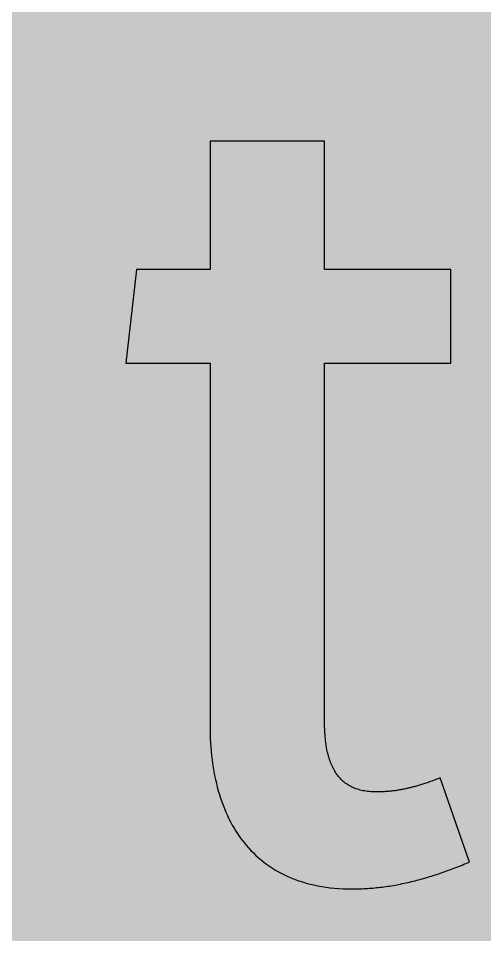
# Model space of a CAD drawing. Header units: millimetres. Extents: x 0 to 212, y 0 to 212.
# Drawn here: x 134.9 to 168.7, y 66.4 to 132.8 of the extents above; entities that cross this region are included whole.
import ezdxf

# ---------------------------------------------------------------- set-up
doc = ezdxf.new("R2010")
doc.units = ezdxf.units.MM

msp = doc.modelspace()

# ---------------------------------------------------------------- hatches: boundary and pattern name
for color, points in [(254, [(211.7189, 105.8869), (211.709, 107.2007), (211.6861, 108.5139), (211.6455, 109.8245), (211.5871, 111.1326), (211.5134, 112.4407), (211.4245, 113.7437), (211.3204, 115.0468), (211.201, 116.3447), (211.0638, 117.6426), (210.9114, 118.9355), (210.7413, 120.2258), (210.5584, 121.5136), (210.3577, 122.7988), (210.1418, 124.079), (209.9107, 125.3566), (209.6643, 126.6292), (209.4027, 127.8992), (209.1258, 129.1641), (208.8337, 130.4239), (208.5264, 131.6812), (208.2038, 132.936), (207.866, 134.1831), (207.5104, 135.4277), (207.1421, 136.6647), (206.7611, 137.8991), (206.3623, 139.1285), (205.9483, 140.3502), (205.5216, 141.5694), (205.0771, 142.781), (204.6199, 143.9901), (204.1474, 145.1915), (203.6623, 146.3853), (203.1619, 147.574), (202.6463, 148.7576), (202.1154, 149.9362), (201.5693, 151.1046), (201.0105, 152.2705), (200.439, 153.4262), (199.8523, 154.5768), (199.2503, 155.7198), (198.6356, 156.8577), (198.0057, 157.9855), (197.3605, 159.1081), (196.7052, 160.2232), (196.0321, 161.3281), (195.3489, 162.4279), (194.6504, 163.5176), (193.9366, 164.6022), (193.2102, 165.6766), (192.471, 166.7434), (191.7167, 167.8), (190.9521, 168.849), (190.1698, 169.8904), (189.3773, 170.9217), (188.5696, 171.9428), (187.7517, 172.9562), (186.9161, 173.9621), (186.0702, 174.9552), (185.2117, 175.9407), (184.338, 176.9161), (183.454, 177.8838), (182.5549, 178.8389), (181.643, 179.7837), (180.721, 180.7185), (179.7837, 181.643), (178.8389, 182.5549), (177.8838, 183.454), (176.9161, 184.338), (175.9407, 185.2117), (174.9552, 186.0702), (173.9621, 186.9161), (172.9562, 187.7492), (171.9428, 188.5696), (170.9217, 189.3773), (169.8904, 190.1698), (168.849, 190.9496), (167.8, 191.7167), (166.7408, 192.471), (165.6766, 193.2102), (164.6022, 193.9366), (163.5176, 194.6504), (162.4279, 195.3489), (161.3281, 196.0321), (160.2232, 196.7052), (159.1081, 197.3631), (157.9855, 198.0057), (156.8577, 198.6356), (155.7198, 199.2503), (154.5768, 199.8523), (153.4262, 200.439), (152.2705, 201.0131), (151.1046, 201.5719), (149.9362, 202.1154), (148.7576, 202.6463), (147.574, 203.1619), (146.3853, 203.6623), (145.1889, 204.15), (143.9875, 204.6199), (142.781, 205.0796), (141.5694, 205.5216), (140.3502, 205.9483), (139.1285, 206.3623), (137.8991, 206.7611), (136.6647, 207.1446), (135.4252, 207.5129), (134.1831, 207.866), (132.9334, 208.2038), (131.6812, 208.5264), (130.4239, 208.8337), (129.1641, 209.1284), (127.8966, 209.4052), (126.6292, 209.6668), (125.3541, 209.9132), (124.0765, 210.1444), (122.7963, 210.3603), (121.5136, 210.5584), (120.2258, 210.7438), (118.9355, 210.9114), (117.6401, 211.0638), (116.3447, 211.201), (115.0468, 211.3229), (113.7437, 211.4271), (112.4382, 211.516), (111.1326, 211.5896), (109.8245, 211.6455), (108.5113, 211.6861), (107.1982, 211.7115), (105.885, 211.7192), (104.5693, 211.7115), (103.2561, 211.6861), (101.9454, 211.6455), (100.6373, 211.5896), (99.3292, 211.516), (98.0262, 211.4271), (96.7232, 211.3229), (95.4253, 211.201), (94.1273, 211.0638), (92.8345, 210.9114), (91.5441, 210.7438), (90.2564, 210.5584), (88.9711, 210.3603), (87.691, 210.1444), (86.4133, 209.9132), (85.1408, 209.6668), (83.8708, 209.4052), (82.6059, 209.1284), (81.346, 208.8337), (80.0887, 208.5264), (78.834, 208.2038), (77.5868, 207.866), (76.3422, 207.5129), (75.1053, 207.1446), (73.8708, 206.7611), (72.6415, 206.3623), (71.4197, 205.9483), (70.2005, 205.5216), (68.9889, 205.0796), (67.7799, 204.6199), (66.5785, 204.15), (65.3847, 203.6623), (64.196, 203.1619), (63.0123, 202.6463), (61.8338, 202.1154), (60.6628, 201.5719), (59.4995, 201.0131), (58.3438, 200.439), (57.1932, 199.8523), (56.0502, 199.2503), (54.9123, 198.6356), (53.7845, 198.0057), (52.6618, 197.3631), (51.5468, 196.7052), (50.4419, 196.0321), (49.342, 195.3489), (48.2524, 194.6504), (47.1678, 193.9366), (46.0934, 193.2102), (45.0266, 192.471), (43.9699, 191.7167), (42.9209, 190.9496), (41.8795, 190.1698), (40.8483, 189.3773), (39.8272, 188.5696), (38.8137, 187.7492), (37.8079, 186.9161), (36.8148, 186.0702), (35.8292, 185.2117), (34.8539, 184.338), (33.8861, 183.454), (32.9311, 182.5549), (31.9862, 181.643), (31.049, 180.7185), (30.1269, 179.7837), (29.2151, 178.8389), (28.3159, 177.8838), (27.432, 176.9161), (26.5582, 175.9407), (25.6997, 174.9552), (24.8539, 173.9621), (24.0208, 172.9562), (23.2004, 171.9428), (22.3926, 170.9217), (21.6002, 169.8904), (20.8204, 168.849), (20.0533, 167.8), (19.2989, 166.7434), (18.5598, 165.6766), (17.8333, 164.6022), (17.1196, 163.5176), (16.4211, 162.4279), (15.7378, 161.3281), (15.0647, 160.2232), (14.4069, 159.1081), (13.7643, 157.9855), (13.1343, 156.8577), (12.5197, 155.7198), (11.9177, 154.5768), (11.3309, 153.4262), (10.7569, 152.2705), (10.1981, 151.1046), (9.6545, 149.9362), (9.1237, 148.7576), (8.6081, 147.574), (8.1077, 146.3853), (7.62, 145.1915), (7.1501, 143.9901), (6.6904, 142.781), (6.2484, 141.5694), (5.8217, 140.3502), (5.4077, 139.1285), (5.0089, 137.8991), (4.6253, 136.6647), (4.257, 135.4277), (3.904, 134.1831), (3.5662, 132.936), (3.2436, 131.6812), (2.9362, 130.4239), (2.6416, 129.1641), (2.3647, 127.8992), (2.1031, 126.6292), (1.8567, 125.3566), (1.6256, 124.079), (1.4097, 122.7988), (1.2116, 121.5136), (1.0262, 120.2258), (0.8585, 118.9355), (0.7061, 117.6426), (0.569, 116.3447), (0.447, 115.0468), (0.3429, 113.7437), (0.254, 112.4407), (0.1803, 111.1326), (0.1245, 109.8245), (0.0838, 108.5139), (0.0584, 107.2007), (0.0508, 105.885), (0.0584, 104.5718), (0.0838, 103.2586), (0.1245, 101.9454), (0.1803, 100.6373), (0.254, 99.3318), (0.3429, 98.0262), (0.447, 96.7232), (0.569, 95.4253), (0.7061, 94.1299), (0.8585, 92.8345), (1.0262, 91.5441), (1.2116, 90.2564), (1.4097, 88.9737), (1.6256, 87.6935), (1.8567, 86.4159), (2.1031, 85.1408), (2.3647, 83.8733), (2.6416, 82.6059), (2.9362, 81.346), (3.2436, 80.0887), (3.5662, 78.8365), (3.904, 77.5868), (4.257, 76.3448), (4.6253, 75.1053), (5.0089, 73.8708), (5.4077, 72.6415), (5.8217, 71.4197), (6.2484, 70.2005), (6.6904, 68.9889), (7.1501, 67.7824), (7.62, 66.581), (8.1077, 65.3847), (8.6081, 64.196), (9.1237, 63.0123), (9.6545, 61.8338), (10.1981, 60.6654), (10.7569, 59.4995), (11.3309, 58.3438), (11.9177, 57.1932), (12.5197, 56.0502), (13.1343, 54.9123), (13.7643, 53.7845), (14.4069, 52.6618), (15.0647, 51.5468), (15.7378, 50.4419), (16.4211, 49.342), (17.1196, 48.2524), (17.8333, 47.1678), (18.5598, 46.0934), (19.2989, 45.0291), (20.0533, 43.9699), (20.8204, 42.9209), (21.6002, 41.8795), (22.3926, 40.8483), (23.2004, 39.8272), (24.0208, 38.8137), (24.8539, 37.8079), (25.6997, 36.8148), (26.5582, 35.8292), (27.432, 34.8539), (28.3159, 33.8861), (29.2151, 32.9311), (30.1269, 31.9862), (31.049, 31.049), (31.9862, 30.1269), (32.9311, 29.2151), (33.8861, 28.3159), (34.8539, 27.432), (35.8292, 26.5582), (36.8148, 25.6997), (37.8079, 24.8539), (38.8137, 24.0182), (39.8272, 23.2004), (40.8483, 22.3926), (41.8795, 21.6002), (42.9209, 20.8178), (43.9699, 20.0533), (45.0266, 19.2989), (46.0934, 18.5598), (47.1678, 17.8333), (48.2524, 17.1196), (49.342, 16.4211), (50.4419, 15.7378), (51.5468, 15.0647), (52.6618, 14.4094), (53.7845, 13.7643), (54.9123, 13.1343), (56.0502, 12.5197), (57.1932, 11.9177), (58.3438, 11.3309), (59.4995, 10.7594), (60.6628, 10.2006), (61.8338, 9.6545), (63.0123, 9.1237), (64.196, 8.6081), (65.3847, 8.1077), (66.5785, 7.6225), (67.7799, 7.1501), (68.9889, 6.6929), (70.2005, 6.2484), (71.4197, 5.8217), (72.6415, 5.4077), (73.8708, 5.0089), (75.1053, 4.6279), (76.3422, 4.2596), (77.5868, 3.904), (78.834, 3.5662), (80.0887, 3.2436), (81.346, 2.9362), (82.6059, 2.6441), (83.8708, 2.3673), (85.1408, 2.1057), (86.4133, 1.8593), (87.691, 1.6281), (88.9711, 1.4122), (90.2564, 1.2116), (91.5441, 1.0287), (92.8345, 0.8585), (94.1273, 0.7061), (95.4253, 0.569), (96.7232, 0.4496), (98.0262, 0.3454), (99.3292, 0.2565), (100.6373, 0.1829), (101.9454, 0.1245), (103.2561, 0.0838), (104.5693, 0.061), (105.885, 0.0533), (107.1982, 0.061), (108.5113, 0.0838), (109.8245, 0.1245), (111.1326, 0.1829), (112.4382, 0.2565), (113.7437, 0.3454), (115.0468, 0.4496), (116.3447, 0.569), (117.6401, 0.7061), (118.9355, 0.8585), (120.2258, 1.0287), (121.5136, 1.2116), (122.7963, 1.4122), (124.0765, 1.6281), (125.3541, 1.8593), (126.6292, 2.1057), (127.8966, 2.3673), (129.1641, 2.6441), (130.4239, 2.9362), (131.6812, 3.2436), (132.9334, 3.5662), (134.1831, 3.904), (135.4252, 4.2596), (136.6647, 4.6279), (137.8991, 5.0089), (139.1285, 5.4077), (140.3502, 5.8217), (141.5694, 6.2484), (142.781, 6.6929), (143.9875, 7.1501), (145.1889, 7.6225), (146.3853, 8.1077), (147.574, 8.6081), (148.7576, 9.1237), (149.9362, 9.6545), (151.1046, 10.2006), (152.2705, 10.7594), (153.4262, 11.3309), (154.5768, 11.9177), (155.7198, 12.5197), (156.8577, 13.1343), (157.9855, 13.7643), (159.1081, 14.4094), (160.2232, 15.0647), (161.3281, 15.7378), (162.4279, 16.4211), (163.5176, 17.1196), (164.6022, 17.8333), (165.6766, 18.5598), (166.7408, 19.2989), (167.8, 20.0533), (168.849, 20.8178), (169.8904, 21.6002), (170.9217, 22.3926), (171.9428, 23.2004), (172.9562, 24.0182), (173.9621, 24.8539), (174.9552, 25.6997), (175.9407, 26.5582), (176.9161, 27.432), (177.8838, 28.3159), (178.8389, 29.2151), (179.7837, 30.1269), (180.721, 31.049), (181.643, 31.9862), (182.5549, 32.9311), (183.454, 33.8861), (184.338, 34.8539), (185.2117, 35.8292), (186.0702, 36.8148), (186.9161, 37.8079), (187.7517, 38.8137), (188.5696, 39.8272), (189.3773, 40.8483), (190.1698, 41.8795), (190.9521, 42.9209), (191.7167, 43.9699), (192.471, 45.0291), (193.2102, 46.0934), (193.9366, 47.1678), (194.6504, 48.2524), (195.3489, 49.342), (196.0321, 50.4419), (196.7052, 51.5468), (197.3605, 52.6618), (198.0057, 53.7845), (198.6356, 54.9123), (199.2503, 56.0502), (199.8523, 57.1932), (200.439, 58.3438), (201.0105, 59.4995), (201.5693, 60.6654), (202.1154, 61.8338), (202.6463, 63.0123), (203.1619, 64.196), (203.6623, 65.3847), (204.1474, 66.581), (204.6199, 67.7824), (205.0771, 68.9889), (205.5216, 70.2005), (205.9483, 71.4197), (206.3623, 72.6415), (206.7611, 73.8708), (207.1421, 75.1053), (207.5104, 76.3448), (207.866, 77.5868), (208.2038, 78.8365), (208.5264, 80.0887), (208.8337, 81.346), (209.1258, 82.6059), (209.4027, 83.8733), (209.6643, 85.1408), (209.9107, 86.4159), (210.1418, 87.6935), (210.3577, 88.9737), (210.5584, 90.2564), (210.7413, 91.5441), (210.9114, 92.8345), (211.0638, 94.1299), (211.201, 95.4253), (211.3204, 96.7232), (211.4245, 98.0262), (211.5134, 99.3318), (211.5871, 100.6373), (211.6455, 101.9454), (211.6861, 103.2586), (211.709, 104.5718), (211.7166, 105.885)]), (59, [(148.8267, 81.6155), (148.8288, 81.2952), (148.8338, 80.9777), (148.8465, 80.6628), (148.8618, 80.3504), (148.8821, 80.043), (148.91, 79.7357), (148.938, 79.4334), (148.9735, 79.1362), (149.0142, 78.8391), (149.0574, 78.547), (149.1082, 78.2599), (149.1615, 77.9729), (149.2199, 77.691), (149.286, 77.4141), (149.3545, 77.1398), (149.4282, 76.868), (149.5069, 76.6013), (149.5882, 76.3397), (149.6771, 76.0806), (149.7711, 75.8266), (149.8702, 75.5752), (149.9743, 75.3288), (150.0835, 75.0875), (150.1953, 74.8487), (150.3147, 74.6176), (150.4391, 74.389), (150.5687, 74.1629), (150.7033, 73.9445), (150.8404, 73.7286), (150.9852, 73.5203), (151.1351, 73.3146), (151.29, 73.1164), (151.4526, 72.9209), (151.6177, 72.7304), (151.7879, 72.5449), (151.9657, 72.3671), (152.146, 72.1919), (152.334, 72.0242), (152.5245, 71.8591), (152.7226, 71.7017), (152.9258, 71.5493), (153.1366, 71.4045), (153.35, 71.2622), (153.5684, 71.1276), (153.7945, 70.9981), (154.0256, 70.8762), (154.2618, 70.7593), (154.5031, 70.6476), (154.752, 70.5434), (155.006, 70.4444), (155.2651, 70.3529), (155.5293, 70.2666), (155.7985, 70.1878), (156.0754, 70.1142), (156.3573, 70.0481), (156.6443, 69.9872), (156.9364, 69.9364), (157.2362, 69.8881), (157.541, 69.85), (157.8508, 69.817), (158.1683, 69.7916), (158.4909, 69.7738), (158.8186, 69.7636), (159.1539, 69.7611), (159.2885, 69.7611), (159.4231, 69.7636), (159.5577, 69.7662), (159.6923, 69.7687), (159.827, 69.7738), (159.9616, 69.7789), (160.0962, 69.7865), (160.2308, 69.7941), (160.3629, 69.8043), (160.4975, 69.8144), (160.6321, 69.8271), (160.7642, 69.8373), (160.8988, 69.8525), (161.0335, 69.8652), (161.1655, 69.8805), (161.3002, 69.8983), (161.4322, 69.916), (161.5643, 69.9338), (161.6989, 69.9516), (161.831, 69.9719), (161.9631, 69.9948), (162.0977, 70.0176), (162.2298, 70.0405), (162.3619, 70.0634), (162.494, 70.0888), (162.626, 70.1142), (162.7581, 70.1421), (162.8902, 70.17), (163.0248, 70.198), (163.1569, 70.2285), (163.289, 70.2589), (163.4185, 70.2894), (163.5506, 70.3224), (163.6827, 70.3555), (163.8148, 70.3885), (163.9468, 70.424), (164.0789, 70.4596), (164.211, 70.4952), (164.3431, 70.5333), (164.4726, 70.5714), (164.6047, 70.6095), (164.7368, 70.6501), (164.8689, 70.6882), (164.9984, 70.7314), (165.1305, 70.772), (165.2626, 70.8152), (165.3921, 70.8584), (165.5242, 70.9041), (165.6563, 70.9473), (165.7858, 70.993), (165.9179, 71.0413), (166.0474, 71.087), (166.1795, 71.1352), (166.3116, 71.1835), (166.4411, 71.2343), (166.5732, 71.2826), (166.7027, 71.3334), (166.8348, 71.3867), (166.9669, 71.4375), (167.0964, 71.4908), (167.2285, 71.5442), (167.3581, 71.5975), (167.4901, 71.6534), (167.6197, 71.7067), (165.505, 77.8051), (165.4124, 77.7697), (165.3235, 77.7342), (165.2346, 77.7011), (165.1457, 77.6681), (165.0594, 77.6351), (164.973, 77.6021), (164.8892, 77.5716), (164.8028, 77.5411), (164.719, 77.5106), (164.6377, 77.4827), (164.5564, 77.4548), (164.4752, 77.4268), (164.3939, 77.4014), (164.3151, 77.3735), (164.2364, 77.3481), (164.1577, 77.3227), (164.0789, 77.2998), (164.0027, 77.277), (163.9265, 77.2541), (163.8503, 77.2312), (163.7767, 77.2084), (163.7005, 77.1881), (163.6268, 77.1677), (163.5557, 77.1474), (163.482, 77.1296), (163.4084, 77.1093), (163.3372, 77.0915), (163.2661, 77.0738), (163.195, 77.0585), (163.1239, 77.0407), (163.0553, 77.0255), (162.9867, 77.0103), (162.9156, 76.995), (162.847, 76.9823), (162.7784, 76.9671), (162.7099, 76.9544), (162.6413, 76.9417), (162.5752, 76.9315), (162.5067, 76.9188), (162.4406, 76.9087), (162.372, 76.8985), (162.306, 76.8883), (162.24, 76.8782), (162.1739, 76.8706), (162.1079, 76.8629), (162.0418, 76.8553), (161.9758, 76.8477), (161.9098, 76.8401), (161.8437, 76.8325), (161.7777, 76.8274), (161.7116, 76.8223), (161.6456, 76.8172), (161.5796, 76.8121), (161.5135, 76.8071), (161.4475, 76.8045), (161.3814, 76.7994), (161.3154, 76.7969), (161.2494, 76.7944), (161.1833, 76.7918), (161.1147, 76.7918), (161.0487, 76.7893), (160.9827, 76.7893), (160.9141, 76.7893), (160.848, 76.7893), (160.721, 76.7893), (160.5991, 76.7944), (160.4772, 76.7994), (160.3604, 76.8096), (160.2435, 76.8223), (160.1292, 76.8375), (160.0175, 76.8553), (159.9108, 76.8756), (159.8041, 76.8985), (159.7, 76.9239), (159.5984, 76.9518), (159.4968, 76.9823), (159.4002, 77.0153), (159.3063, 77.0509), (159.2123, 77.089), (159.1234, 77.1296), (159.0345, 77.1754), (158.9481, 77.2211), (158.8643, 77.2693), (158.783, 77.3201), (158.7043, 77.3735), (158.6255, 77.4319), (158.5519, 77.4903), (158.4782, 77.5513), (158.4071, 77.6148), (158.3385, 77.6808), (158.2725, 77.7494), (158.2064, 77.8231), (158.1455, 77.8967), (158.0845, 77.9729), (158.0261, 78.0517), (157.9702, 78.1329), (157.9143, 78.2142), (157.861, 78.3006), (157.8102, 78.3895), (157.7619, 78.4809), (157.7162, 78.5724), (157.6705, 78.6689), (157.6273, 78.7679), (157.5867, 78.867), (157.5486, 78.9686), (157.5105, 79.0753), (157.4749, 79.182), (157.4419, 79.2912), (157.4089, 79.4029), (157.3784, 79.5172), (157.3505, 79.6341), (157.3251, 79.7509), (157.2997, 79.8728), (157.2768, 79.9973), (157.2539, 80.1218), (157.2336, 80.2488), (157.2158, 80.3783), (157.2006, 80.5104), (157.1854, 80.645), (157.1727, 80.7822), (157.16, 80.9219), (157.1498, 81.0616), (157.1422, 81.2038), (157.1346, 81.3486), (157.1295, 81.4959), (157.1269, 81.6458), (157.1244, 81.7982), (157.1219, 81.9506), (157.124, 107.8615), (166.2687, 107.8615), (166.2687, 114.6344), (157.124, 114.6344), (157.124, 123.9488), (148.8267, 123.9488), (148.8267, 114.6344), (143.4924, 114.6344), (142.7304, 107.8615), (148.8267, 107.8615)])]:
    msp.add_hatch(color=color).paths.add_polyline_path(points)

# ---------------------------------------------------------------- linework, layer by layer
at = {"color": 59}
msp.add_lwpolyline([(148.8267, 81.6155), (148.8288, 81.2952), (148.8338, 80.9777), (148.8465, 80.6628), (148.8618, 80.3504), (148.8821, 80.043), (148.91, 79.7357), (148.938, 79.4334), (148.9735, 79.1362), (149.0142, 78.8391), (149.0574, 78.547), (149.1082, 78.2599), (149.1615, 77.9729), (149.2199, 77.691), (149.286, 77.4141), (149.3545, 77.1398), (149.4282, 76.868), (149.5069, 76.6013), (149.5882, 76.3397), (149.6771, 76.0806), (149.7711, 75.8266), (149.8702, 75.5752), (149.9743, 75.3288), (150.0835, 75.0875), (150.1953, 74.8487), (150.3147, 74.6176), (150.4391, 74.389), (150.5687, 74.1629), (150.7033, 73.9445), (150.8404, 73.7286), (150.9852, 73.5203), (151.1351, 73.3146), (151.29, 73.1164), (151.4526, 72.9209), (151.6177, 72.7304), (151.7879, 72.5449), (151.9657, 72.3671), (152.146, 72.1919), (152.334, 72.0242), (152.5245, 71.8591), (152.7226, 71.7017), (152.9258, 71.5493), (153.1366, 71.4045), (153.35, 71.2622), (153.5684, 71.1276), (153.7945, 70.9981), (154.0256, 70.8762), (154.2618, 70.7593), (154.5031, 70.6476), (154.752, 70.5434), (155.006, 70.4444), (155.2651, 70.3529), (155.5293, 70.2666), (155.7985, 70.1878), (156.0754, 70.1142), (156.3573, 70.0481), (156.6443, 69.9872), (156.9364, 69.9364), (157.2362, 69.8881), (157.541, 69.85), (157.8508, 69.817), (158.1683, 69.7916), (158.4909, 69.7738), (158.8186, 69.7636), (159.1539, 69.7611), (159.2885, 69.7611), (159.4231, 69.7636), (159.5577, 69.7662), (159.6923, 69.7687), (159.827, 69.7738), (159.9616, 69.7789), (160.0962, 69.7865), (160.2308, 69.7941), (160.3629, 69.8043), (160.4975, 69.8144), (160.6321, 69.8271), (160.7642, 69.8373), (160.8988, 69.8525), (161.0335, 69.8652), (161.1655, 69.8805), (161.3002, 69.8983), (161.4322, 69.916), (161.5643, 69.9338), (161.6989, 69.9516), (161.831, 69.9719), (161.9631, 69.9948), (162.0977, 70.0176), (162.2298, 70.0405), (162.3619, 70.0634), (162.494, 70.0888), (162.626, 70.1142), (162.7581, 70.1421), (162.8902, 70.17), (163.0248, 70.198), (163.1569, 70.2285), (163.289, 70.2589), (163.4185, 70.2894), (163.5506, 70.3224), (163.6827, 70.3555), (163.8148, 70.3885), (163.9468, 70.424), (164.0789, 70.4596), (164.211, 70.4952), (164.3431, 70.5333), (164.4726, 70.5714), (164.6047, 70.6095), (164.7368, 70.6501), (164.8689, 70.6882), (164.9984, 70.7314), (165.1305, 70.772), (165.2626, 70.8152), (165.3921, 70.8584), (165.5242, 70.9041), (165.6563, 70.9473), (165.7858, 70.993), (165.9179, 71.0413), (166.0474, 71.087), (166.1795, 71.1352), (166.3116, 71.1835), (166.4411, 71.2343), (166.5732, 71.2826), (166.7027, 71.3334), (166.8348, 71.3867), (166.9669, 71.4375), (167.0964, 71.4908), (167.2285, 71.5442), (167.3581, 71.5975), (167.4901, 71.6534), (167.6197, 71.7067), (165.505, 77.8051), (165.4124, 77.7697), (165.3235, 77.7342), (165.2346, 77.7011), (165.1457, 77.6681), (165.0594, 77.6351), (164.973, 77.6021), (164.8892, 77.5716), (164.8028, 77.5411), (164.719, 77.5106), (164.6377, 77.4827), (164.5564, 77.4548), (164.4752, 77.4268), (164.3939, 77.4014), (164.3151, 77.3735), (164.2364, 77.3481), (164.1577, 77.3227), (164.0789, 77.2998), (164.0027, 77.277), (163.9265, 77.2541), (163.8503, 77.2312), (163.7767, 77.2084), (163.7005, 77.1881), (163.6268, 77.1677), (163.5557, 77.1474), (163.482, 77.1296), (163.4084, 77.1093), (163.3372, 77.0915), (163.2661, 77.0738), (163.195, 77.0585), (163.1239, 77.0407), (163.0553, 77.0255), (162.9867, 77.0103), (162.9156, 76.995), (162.847, 76.9823), (162.7784, 76.9671), (162.7099, 76.9544), (162.6413, 76.9417), (162.5752, 76.9315), (162.5067, 76.9188), (162.4406, 76.9087), (162.372, 76.8985), (162.306, 76.8883), (162.24, 76.8782), (162.1739, 76.8706), (162.1079, 76.8629), (162.0418, 76.8553), (161.9758, 76.8477), (161.9098, 76.8401), (161.8437, 76.8325), (161.7777, 76.8274), (161.7116, 76.8223), (161.6456, 76.8172), (161.5796, 76.8121), (161.5135, 76.8071), (161.4475, 76.8045), (161.3814, 76.7994), (161.3154, 76.7969), (161.2494, 76.7944), (161.1833, 76.7918), (161.1147, 76.7918), (161.0487, 76.7893), (160.9827, 76.7893), (160.9141, 76.7893), (160.848, 76.7893), (160.721, 76.7893), (160.5991, 76.7944), (160.4772, 76.7994), (160.3604, 76.8096), (160.2435, 76.8223), (160.1292, 76.8375), (160.0175, 76.8553), (159.9108, 76.8756), (159.8041, 76.8985), (159.7, 76.9239), (159.5984, 76.9518), (159.4968, 76.9823), (159.4002, 77.0153), (159.3063, 77.0509), (159.2123, 77.089), (159.1234, 77.1296), (159.0345, 77.1754), (158.9481, 77.2211), (158.8643, 77.2693), (158.783, 77.3201), (158.7043, 77.3735), (158.6255, 77.4319), (158.5519, 77.4903), (158.4782, 77.5513), (158.4071, 77.6148), (158.3385, 77.6808), (158.2725, 77.7494), (158.2064, 77.8231), (158.1455, 77.8967), (158.0845, 77.9729), (158.0261, 78.0517), (157.9702, 78.1329), (157.9143, 78.2142), (157.861, 78.3006), (157.8102, 78.3895), (157.7619, 78.4809), (157.7162, 78.5724), (157.6705, 78.6689), (157.6273, 78.7679), (157.5867, 78.867), (157.5486, 78.9686), (157.5105, 79.0753), (157.4749, 79.182), (157.4419, 79.2912), (157.4089, 79.4029), (157.3784, 79.5172), (157.3505, 79.6341), (157.3251, 79.7509), (157.2997, 79.8728), (157.2768, 79.9973), (157.2539, 80.1218), (157.2336, 80.2488), (157.2158, 80.3783), (157.2006, 80.5104), (157.1854, 80.645), (157.1727, 80.7822), (157.16, 80.9219), (157.1498, 81.0616), (157.1422, 81.2038), (157.1346, 81.3486), (157.1295, 81.4959), (157.1269, 81.6458), (157.1244, 81.7982), (157.1219, 81.9506), (157.124, 107.8615), (166.2687, 107.8615), (166.2687, 114.6344), (157.124, 114.6344), (157.124, 123.9488), (148.8267, 123.9488), (148.8267, 114.6344), (143.4924, 114.6344), (142.7304, 107.8615), (148.8267, 107.8615), (148.8267, 81.6155)], dxfattribs=at)

doc.saveas('drawing.dxf')
